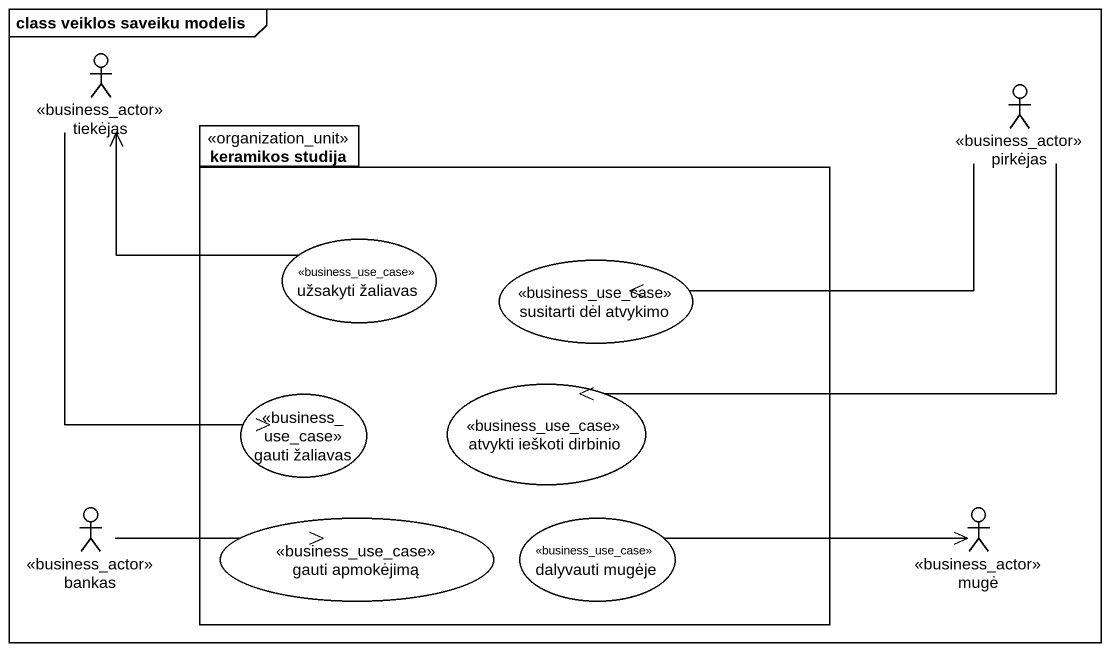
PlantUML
@startuml
mainframe class veiklos saveiku modelis
actor tiekėjas <<business_actor>>
actor pirkėjas <<business_actor>>
package "keramikos studija" as keramikos_studija <<organization_unit>> {
  usecase "užsakyti žaliavas" as užsakyti_žaliavas <<business_use_case>>
  usecase "susitarti dėl atvykimo" as susitarti_dėl_atvykimo <<business_use_case>>
  usecase "gauti žaliavas" as gauti_žaliavas <<business_use_case>>
  usecase "atvykti ieškoti dirbinio" as atvykti_ieškoti_dirbinio <<business_use_case>>
  usecase "gauti apmokėjimą" as gauti_apmokėjimą <<business_use_case>>
  usecase "dalyvauti mugėje" as dalyvauti_mugėje <<business_use_case>>
}
actor bankas <<business_actor>>
actor mugė <<business_actor>>
tiekėjas --> gauti_žaliavas
pirkėjas -left-> susitarti_dėl_atvykimo
pirkėjas --> atvykti_ieškoti_dirbinio
užsakyti_žaliavas -up-> tiekėjas
bankas -right-> gauti_apmokėjimą
dalyvauti_mugėje -right-> mugė
@enduml
